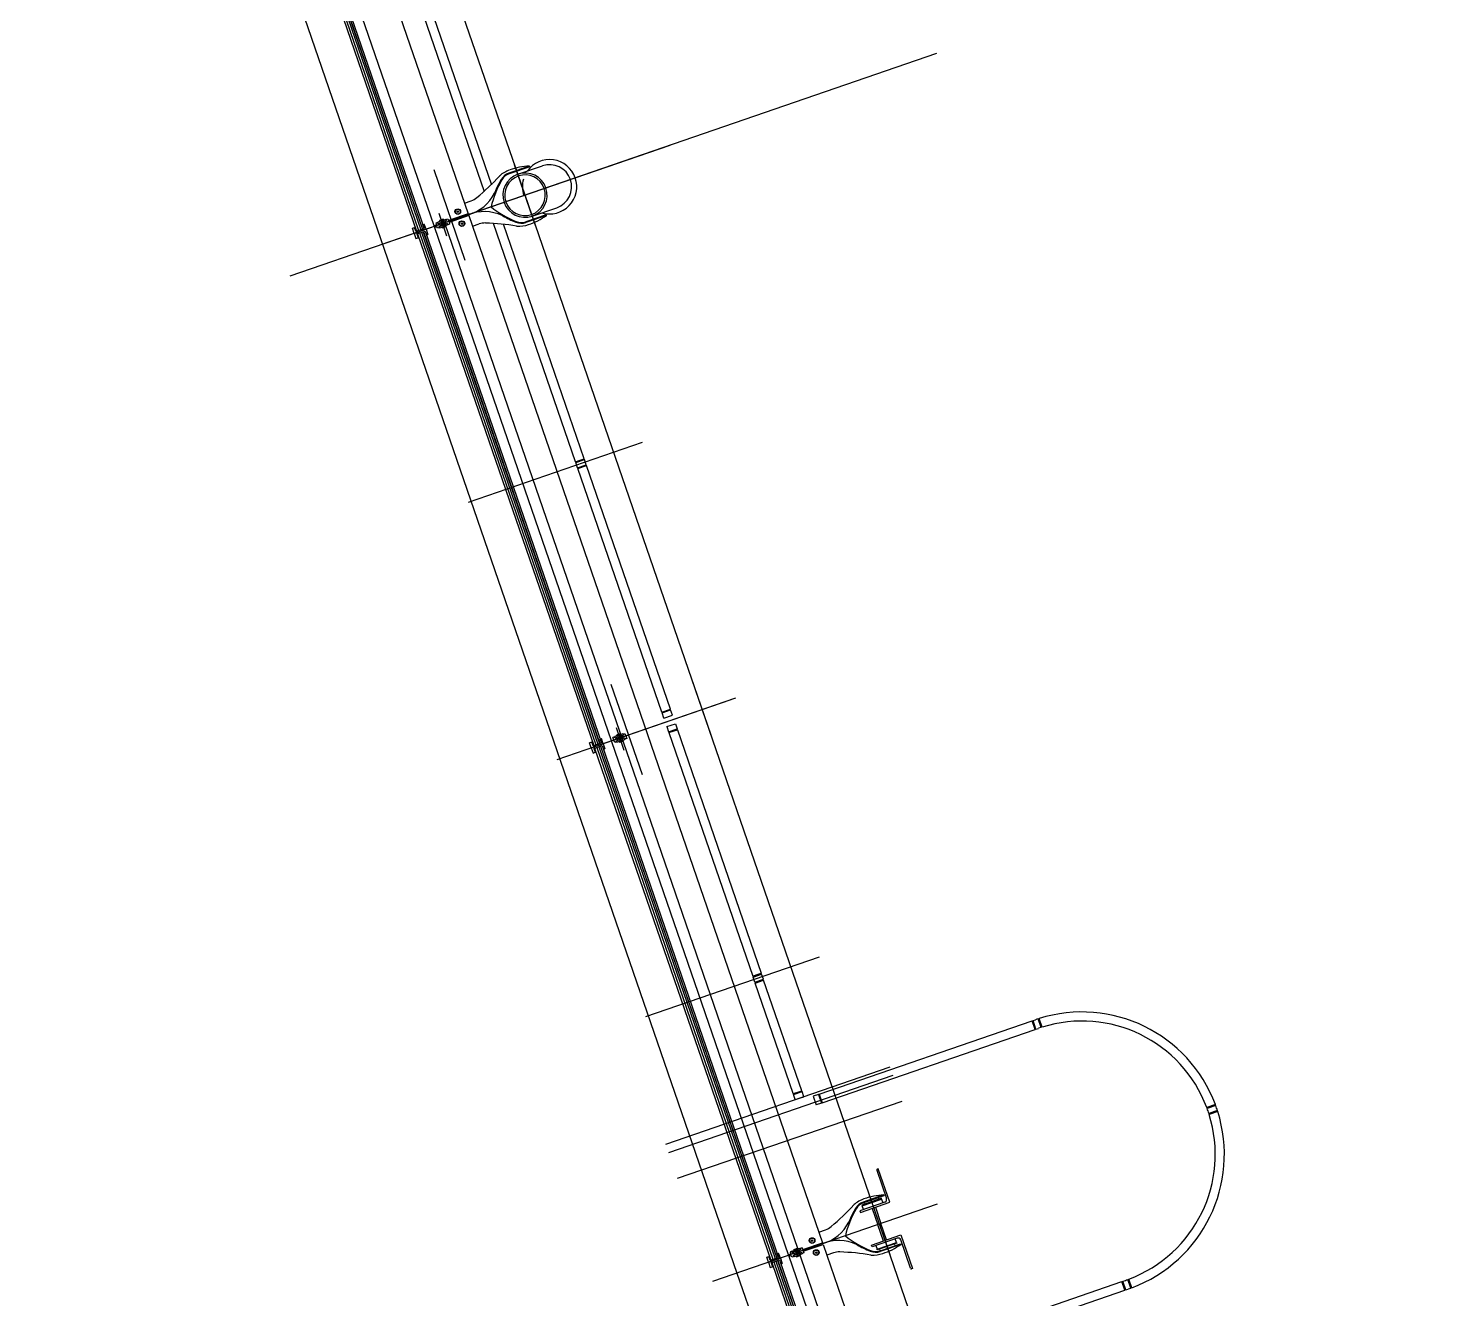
# Model space of a CAD drawing. Extents: x 809434 to 809707, y 818708 to 819364.
# Drawn here: x 809439.91 to 809447.72, y 819335.72 to 819342.72 of the extents above; entities that cross this region are included whole.
import ezdxf

# ---------------------------------------------------------------- set-up
doc = ezdxf.new("R2010")
doc.units = 0
for name, color, linetype in [('MAJ630__', 7, 'Continuous'), ('MAJ640__', 7, 'Continuous'), ('MAJ640__1', 7, 'Continuous'), ('MMH294_S', 7, 'Continuous')]:
    doc.layers.add(name, color=color, linetype=linetype)

msp = doc.modelspace()

# ---------------------------------------------------------------- linework, layer by layer
at = {"layer": 'MAJ630__'}
for p, q in [((809440.3841, 819347.3638), (809442.3343, 819341.7002)), ((809439.9097, 819347.2057), (809443.8165, 819335.8595)), ((809441.0779, 819344.4272), (809442.0497, 819341.6052)), ((809441.1205, 819344.4419), (809442.0923, 819341.6195)), ((809442.6082, 819341.9182), (809442.7434, 819341.9648)), ((809442.3375, 819341.6907), (809444.2877, 819336.027)), ((809442.6876, 819341.6875), (809442.8228, 819341.7341)), ((809442.0268, 819341.6207), (809442.0391, 819341.625)), ((809442.0366, 819341.5924), (809442.0268, 819341.6207)), ((809442.0366, 819341.5924), (809442.1021, 819341.6149)), ((809442.0366, 819341.5924), (809442.1021, 819341.6149)), ((809442.0464, 819341.6037), (809442.0391, 819341.625)), ((809442.0464, 819341.6037), (809442.0923, 819341.6195)), ((809442.085, 819341.6408), (809442.0923, 819341.6433)), ((809442.0923, 819341.6195), (809442.085, 819341.6408)), ((809442.1021, 819341.6149), (809442.0923, 819341.6433)), ((809442.1021, 819341.6149), (809442.1118, 819341.5866)), ((809442.0366, 819341.5924), (809442.0463, 819341.564)), ((809442.0463, 819341.564), (809442.0586, 819341.5682)), ((809442.0513, 819341.5895), (809442.0972, 819341.6053)), ((809442.0513, 819341.5895), (809442.0586, 819341.5682)), ((809442.0546, 819341.5907), (809443.0265, 819338.7683)), ((809442.0972, 819341.6053), (809443.069, 819338.7829)), ((809442.0972, 819341.6053), (809442.1045, 819341.584)), ((809442.1045, 819341.584), (809442.1118, 819341.5866)), ((809443.0617, 819338.8042), (809443.069, 819338.8067)), ((809443.069, 819338.7829), (809443.0617, 819338.8042)), ((809443.0788, 819338.7784), (809443.069, 819338.8067)), ((809443.0035, 819338.7842), (809443.0158, 819338.7884)), ((809443.0133, 819338.7558), (809443.0035, 819338.7842)), ((809443.0133, 819338.7558), (809443.0788, 819338.7784)), ((809443.0133, 819338.7558), (809443.0788, 819338.7784)), ((809443.0133, 819338.7558), (809443.023, 819338.7274)), ((809443.0231, 819338.7671), (809443.0158, 819338.7884)), ((809443.023, 819338.7274), (809443.0353, 819338.7317)), ((809443.0231, 819338.7671), (809443.069, 819338.7829)), ((809443.028, 819338.7529), (809443.0739, 819338.7687)), ((809443.028, 819338.7529), (809443.0353, 819338.7317)), ((809443.0314, 819338.7541), (809444.0032, 819335.9317)), ((809443.0739, 819338.7687), (809444.0457, 819335.9464)), ((809443.0739, 819338.7687), (809443.0812, 819338.7475)), ((809443.0788, 819338.7784), (809443.0886, 819338.75)), ((809443.0812, 819338.7475), (809443.0886, 819338.75)), ((809444.2909, 819336.0176), (809446.2411, 819330.3539)), ((809443.9802, 819335.9476), (809443.9925, 819335.9518)), ((809443.99, 819335.9192), (809443.9802, 819335.9476)), ((809443.99, 819335.9192), (809444.0555, 819335.9418)), ((809443.99, 819335.9192), (809444.0555, 819335.9418)), ((809443.99, 819335.9192), (809443.9997, 819335.8909)), ((809443.9998, 819335.9306), (809443.9925, 819335.9518)), ((809443.9998, 819335.9306), (809444.0457, 819335.9464)), ((809444.0047, 819335.9164), (809444.0506, 819335.9322)), ((809444.0047, 819335.9164), (809444.012, 819335.8951)), ((809444.0081, 819335.9175), (809444.9799, 819333.0952)), ((809444.0384, 819335.9676), (809444.0457, 819335.9702)), ((809444.0457, 819335.9464), (809444.0384, 819335.9676)), ((809444.0555, 819335.9418), (809444.0457, 819335.9702)), ((809444.0506, 819335.9322), (809445.0224, 819333.1098)), ((809444.0506, 819335.9322), (809444.0579, 819335.9109)), ((809444.0555, 819335.9418), (809444.0653, 819335.9134)), ((809444.0579, 819335.9109), (809444.0653, 819335.9134)), ((809443.8165, 819335.8595), (809447.7233, 819324.5133)), ((809443.9997, 819335.8909), (809444.012, 819335.8951))]:
    msp.add_line(p, q, dxfattribs=at)
for points in [[(809442.6721, 819341.9636), (809442.6735, 819341.9596), (809442.5607, 819341.9208)], [(809442.3139, 819341.7592), (809442.3507, 819341.7719)], [(809442.766, 819341.6911), (809442.7646, 819341.6951), (809442.6518, 819341.6563)], [(809442.3578, 819341.6316), (809442.3947, 819341.6443)], [(809444.6255, 819336.2905), (809444.6269, 819336.2865), (809444.5141, 819336.2477)], [(809444.2673, 819336.0861), (809444.3041, 819336.0988)], [(809444.6052, 819335.9831), (809444.718, 819336.022), (809444.7194, 819336.018)], [(809444.3481, 819335.9712), (809444.3112, 819335.9585)]]:
    msp.add_lwpolyline(points, dxfattribs=at)
for centre, radius, start, end in [((809442.6201, 819341.7791), 0.1724, 109.2751, 130.39607), ((809442.6479, 819341.8029), 0.122, 19, 199), ((809442.6832, 819341.6245), 0.3393, 91.86071, 110.70605), ((809442.7831, 819341.8494), 0.15, 19, 144.5771), ((809442.7831, 819341.8494), 0.122, 19, 109), ((809441.5197, 819342.8154), 1.3402, 310.07845, 317.42579), ((809443.0074, 819341.6057), 0.5628, 149.96236, 166.36786), ((809442.5213, 819341.8952), 0.02, 130.39607, 137.42579), ((809442.5851, 819341.8499), 0.075, 109, 149.96236), ((809442.6479, 819341.8029), 0.112, 19, 199), ((809442.7831, 819341.8494), 0.15, 163.83468, 199), ((809442.7831, 819341.8494), 0.15, 253.4229, 19), ((809442.7831, 819341.8494), 0.122, 289, 19), ((809442.3182, 819341.8665), 0.1, 289, 310.07845), ((809442.6479, 819341.8029), 0.122, 199, 19), ((809442.6479, 819341.8029), 0.112, 199, 19), ((809442.8098, 819342.1796), 0.5628, 231.63214, 248.03764), ((809442.5659, 819341.9651), 0.3393, 287.29394, 306.13928), ((809442.4272, 819341.5497), 0.1, 87.92155, 109), ((809442.3823, 819340.3103), 1.3402, 80.57421, 87.92155), ((809442.6274, 819341.7272), 0.075, 248.03764, 289), ((809442.605, 819341.6522), 0.02, 260.57421, 267.60393), ((809442.6114, 819341.8044), 0.1724, 267.60393, 288.72489), ((809443.4731, 819337.1423), 1.3402, 310.07845, 317.42579), ((809444.4747, 819336.2221), 0.02, 130.39607, 137.42579), ((809444.5735, 819336.106), 0.1724, 109.2751, 130.39607), ((809444.5385, 819336.1767), 0.075, 109, 149.96236), ((809444.6366, 819335.9514), 0.3393, 91.86071, 110.70605), ((809444.9608, 819335.9326), 0.5628, 149.96236, 166.36786), ((809444.2716, 819336.1934), 0.1, 289, 310.07845), ((809444.7632, 819336.5065), 0.5628, 231.63214, 248.03764), ((809444.5193, 819336.292), 0.3393, 287.29394, 306.13928), ((809444.3806, 819335.8766), 0.1, 87.92155, 109), ((809444.3357, 819334.6372), 1.3402, 80.57421, 87.92155), ((809444.5808, 819336.0541), 0.075, 248.03764, 289), ((809444.5584, 819335.9791), 0.02, 260.57421, 267.60393), ((809444.5648, 819336.1313), 0.1724, 267.60393, 288.72489)]:
    msp.add_arc(centre, radius, start, end, dxfattribs=at)
msp.add_open_spline([(809442.2108, 819341.6695), (809442.2108, 819341.6695), (809442.2108, 819341.6695), (809442.2109, 819341.6695), (809442.211, 819341.6695), (809442.211, 819341.6695), (809442.2111, 819341.6695), (809442.2111, 819341.6694), (809442.2112, 819341.6694), (809442.2112, 819341.6694), (809442.2112, 819341.6694), (809442.2113, 819341.6693), (809442.2113, 819341.6693), (809442.2114, 819341.6692), (809442.2114, 819341.6692), (809442.2115, 819341.6691)], degree=3, dxfattribs=at)
at = {"layer": 'MAJ640__'}
for p, q in [((809440.195, 819347.2987), (809442.1452, 819341.635)), ((809441.0895, 819344.4312), (809442.0613, 819341.6088)), ((809441.1009, 819344.4351), (809442.0727, 819341.6127)), ((809441.1103, 819344.4384), (809442.0821, 819341.616)), ((809441.111, 819344.4386), (809442.0829, 819341.6162)), ((809442.3343, 819341.7002), (809442.2255, 819341.6627)), ((809442.3375, 819341.6907), (809442.2288, 819341.6533)), ((809442.1452, 819341.635), (809442.1594, 819341.6399)), ((809442.1484, 819341.6256), (809442.1626, 819341.6305)), ((809442.1484, 819341.6256), (809444.0986, 819335.9619)), ((809442.1665, 819341.653), (809442.1561, 819341.6494)), ((809442.1561, 819341.6494), (809442.1594, 819341.6399)), ((809442.1659, 819341.621), (809442.1626, 819341.6305)), ((809442.1763, 819341.6246), (809442.1659, 819341.621)), ((809442.1739, 819341.6304), (809442.1815, 819341.633)), ((809442.2065, 819341.6601), (809442.1758, 819341.6495)), ((809442.1766, 819341.662), (809442.1984, 819341.6695)), ((809442.1772, 819341.6633), (809442.1766, 819341.662)), ((809442.1776, 819341.6592), (809442.1766, 819341.662)), ((809442.1971, 819341.6701), (809442.1772, 819341.6633)), ((809442.1774, 819341.6237), (809442.2214, 819341.6388)), ((809442.1776, 819341.6592), (809442.1993, 819341.6667)), ((809442.1795, 819341.6598), (809442.1798, 819341.6589)), ((809442.2122, 819341.6436), (809442.1815, 819341.633)), ((809442.2106, 819341.634), (809442.1888, 819341.6265)), ((809442.1898, 819341.6237), (809442.1888, 819341.6265)), ((809442.2115, 819341.6312), (809442.1898, 819341.6237)), ((809442.1911, 819341.6231), (809442.1898, 819341.6237)), ((809442.1904, 819341.6281), (809442.1906, 819341.6277)), ((809442.1912, 819341.6274), (809442.1906, 819341.6277)), ((809442.1911, 819341.6231), (809442.2109, 819341.6299)), ((809442.1971, 819341.6701), (809442.1984, 819341.6695)), ((809442.1974, 819341.666), (809442.1978, 819341.6651)), ((809442.1993, 819341.6667), (809442.1984, 819341.6695)), ((809442.2067, 819341.6602), (809442.2143, 819341.6628)), ((809442.2082, 819341.6332), (809442.2085, 819341.6339)), ((809442.2084, 819341.6343), (809442.2085, 819341.6339)), ((809442.2115, 819341.6312), (809442.2106, 819341.634)), ((809442.2109, 819341.6299), (809442.2115, 819341.6312)), ((809442.2119, 819341.6686), (809442.2223, 819341.6722)), ((809442.22, 819341.6463), (809442.2124, 819341.6436)), ((809442.232, 819341.6438), (809442.2216, 819341.6402)), ((809442.2223, 819341.6722), (809442.2255, 819341.6627)), ((809442.2288, 819341.6533), (809442.232, 819341.6438)), ((809442.0662, 819341.5946), (809443.038, 819338.7723)), ((809442.0776, 819341.5985), (809443.0494, 819338.7762)), ((809442.087, 819341.6018), (809443.0588, 819338.7794)), ((809442.0877, 819341.602), (809443.0596, 819338.7797)), ((809443.1432, 819338.8164), (809443.1328, 819338.8128)), ((809443.1426, 819338.7845), (809443.1328, 819338.8128)), ((809443.1833, 819338.8236), (809443.1525, 819338.813)), ((809443.1533, 819338.8254), (809443.1751, 819338.8329)), ((809443.1539, 819338.8267), (809443.1533, 819338.8254)), ((809443.1543, 819338.8226), (809443.1533, 819338.8254)), ((809443.1738, 819338.8336), (809443.1539, 819338.8267)), ((809443.1541, 819338.7871), (809443.1981, 819338.8022)), ((809443.1543, 819338.8226), (809443.176, 819338.8301)), ((809443.1562, 819338.8233), (809443.1565, 819338.8223)), ((809443.1889, 819338.807), (809443.1582, 819338.7964)), ((809443.1738, 819338.8336), (809443.1751, 819338.8329)), ((809443.1742, 819338.8294), (809443.1745, 819338.8285)), ((809443.176, 819338.8301), (809443.1751, 819338.8329)), ((809443.1834, 819338.8236), (809443.191, 819338.8263)), ((809443.1886, 819338.832), (809443.199, 819338.8356)), ((809443.1967, 819338.8097), (809443.1891, 819338.8071)), ((809443.2088, 819338.8072), (809443.1983, 819338.8037)), ((809443.199, 819338.8356), (809443.2088, 819338.8072)), ((809443.0429, 819338.7581), (809444.0147, 819335.9357)), ((809443.0543, 819338.762), (809444.0261, 819335.9396)), ((809443.0637, 819338.7652), (809444.0355, 819335.9429)), ((809443.0644, 819338.7655), (809444.0363, 819335.9431)), ((809443.153, 819338.7881), (809443.1426, 819338.7845)), ((809443.1506, 819338.7938), (809443.1582, 819338.7964)), ((809443.1873, 819338.7975), (809443.1655, 819338.79)), ((809443.1665, 819338.7872), (809443.1655, 819338.79)), ((809443.1883, 819338.7946), (809443.1665, 819338.7872)), ((809443.1678, 819338.7865), (809443.1665, 819338.7872)), ((809443.1671, 819338.7916), (809443.1673, 819338.7911)), ((809443.1679, 819338.7908), (809443.1673, 819338.7911)), ((809443.1678, 819338.7865), (809443.1876, 819338.7934)), ((809443.1849, 819338.7967), (809443.1852, 819338.7973)), ((809443.1851, 819338.7978), (809443.1852, 819338.7973)), ((809443.1883, 819338.7946), (809443.1873, 819338.7975)), ((809443.1876, 819338.7934), (809443.1883, 819338.7946)), ((809444.5417, 819336.3027), (809444.6591, 819335.9618)), ((809444.5154, 819336.2481), (809444.5183, 819336.2397)), ((809444.5793, 819336.2228), (809444.6103, 819336.1328)), ((809444.5987, 819336.2673), (809444.5958, 819336.2758)), ((809444.5613, 819336.2167), (809444.5923, 819336.1266)), ((809444.6233, 819336.0366), (809444.5923, 819336.1266)), ((809444.6413, 819336.0428), (809444.6103, 819336.1328)), ((809444.1202, 819335.9813), (809444.1642, 819335.9964)), ((809444.16, 819335.987), (809444.1292, 819335.9764)), ((809444.1518, 819335.9964), (809444.13, 819335.9889)), ((809444.1306, 819335.9902), (809444.13, 819335.9889)), ((809444.13, 819335.9889), (809444.131, 819335.9861)), ((809444.1306, 819335.9902), (809444.1505, 819335.997)), ((809444.1527, 819335.9935), (809444.131, 819335.9861)), ((809444.1334, 819335.9869), (809444.1331, 819335.9862)), ((809444.1332, 819335.9858), (809444.1331, 819335.9862)), ((809444.1504, 819335.9927), (809444.151, 819335.9924)), ((809444.1505, 819335.997), (809444.1518, 819335.9964)), ((809444.1512, 819335.9919), (809444.151, 819335.9924)), ((809444.1518, 819335.9964), (809444.1527, 819335.9935)), ((809444.1677, 819335.9897), (809444.1601, 819335.9871)), ((809444.1757, 819335.9991), (809444.1653, 819335.9955)), ((809444.1789, 819335.9896), (809444.1757, 819335.9991)), ((809444.1789, 819335.9896), (809444.2877, 819336.027)), ((809444.1822, 819335.9801), (809444.2909, 819336.0176)), ((809444.6065, 819335.9836), (809444.6036, 819335.9921)), ((809444.684, 819336.0197), (809444.6869, 819336.0113)), ((809444.0196, 819335.9215), (809444.9915, 819333.0992)), ((809444.031, 819335.9254), (809445.0028, 819333.1031)), ((809444.0404, 819335.9287), (809445.0123, 819333.1063)), ((809444.0412, 819335.9289), (809445.013, 819333.1066)), ((809444.0986, 819335.9619), (809444.1128, 819335.9668)), ((809444.1018, 819335.9525), (809444.116, 819335.9574)), ((809444.1018, 819335.9525), (809446.052, 819330.2888)), ((809444.1199, 819335.9799), (809444.1095, 819335.9763)), ((809444.1095, 819335.9763), (809444.1128, 819335.9668)), ((809444.1193, 819335.9479), (809444.116, 819335.9574)), ((809444.1297, 819335.9515), (809444.1193, 819335.9479)), ((809444.1216, 819335.9738), (809444.1292, 819335.9764)), ((809444.1273, 819335.9573), (809444.1349, 819335.9599)), ((809444.1308, 819335.9505), (809444.1748, 819335.9657)), ((809444.1657, 819335.9705), (809444.1349, 819335.9599)), ((809444.164, 819335.9609), (809444.1422, 819335.9534)), ((809444.1432, 819335.9506), (809444.1422, 819335.9534)), ((809444.165, 819335.9581), (809444.1432, 819335.9506)), ((809444.1445, 819335.95), (809444.1432, 819335.9506)), ((809444.1438, 819335.955), (809444.144, 819335.9546)), ((809444.1446, 819335.9542), (809444.144, 819335.9546)), ((809444.1445, 819335.95), (809444.1643, 819335.9568)), ((809444.1616, 819335.9601), (809444.1619, 819335.9607)), ((809444.1618, 819335.9612), (809444.1619, 819335.9607)), ((809444.165, 819335.9581), (809444.164, 819335.9609)), ((809444.1643, 819335.9568), (809444.165, 819335.9581)), ((809444.1734, 819335.9732), (809444.1658, 819335.9705)), ((809444.1855, 819335.9707), (809444.1751, 819335.9671)), ((809444.1822, 819335.9801), (809444.1855, 819335.9707))]:
    msp.add_line(p, q, dxfattribs=at)
for points in [[(809442.6721, 819341.9636), (809442.5593, 819341.9248)], [(809442.766, 819341.6911), (809442.6532, 819341.6523)], [(809442.2108, 819341.6695), (809442.1668, 819341.6544)], [(809443.1875, 819338.833), (809443.1435, 819338.8178)], [(809444.4933, 819336.2038), (809444.4965, 819336.1944), (809444.6583, 819336.25), (809444.5948, 819336.4345), (809444.59, 819336.4329)], [(809444.5869, 819336.4265), (809444.6407, 819336.2704)], [(809444.6314, 819336.2514), (809444.4933, 819336.2038)], [(809444.5131, 819336.2106), (809444.5062, 819336.2308), (809444.614, 819336.2679), (809444.6209, 819336.2478)], [(809444.6255, 819336.2905), (809444.5127, 819336.2516)], [(809444.5618, 819336.0049), (809444.5585, 819336.0143), (809444.7203, 819336.07), (809444.7838, 819335.8856), (809444.7791, 819335.8839)], [(809444.6999, 819336.0524), (809444.5618, 819336.0049)], [(809444.5816, 819336.0117), (809444.5886, 819335.9916), (809444.6964, 819336.0287), (809444.6894, 819336.0488)], [(809444.7194, 819336.018), (809444.6066, 819335.9792)], [(809444.7727, 819335.887), (809444.719, 819336.0431)]]:
    msp.add_lwpolyline(points, dxfattribs=at)
for points in [[(809444.614, 819336.2679), (809444.6126, 819336.2721), (809444.5048, 819336.235), (809444.5062, 819336.2308)], [(809444.6964, 819336.0287), (809444.6978, 819336.0245), (809444.59, 819335.9874), (809444.5886, 819335.9916)]]:
    msp.add_lwpolyline(points, close=True, dxfattribs=at)
for centre, radius in [((809442.2772, 819341.7122), 0.0155), ((809442.2772, 819341.7122), 0.0135), ((809442.2772, 819341.7122), 0.0042), ((809442.3, 819341.6461), 0.0155), ((809442.3, 819341.6461), 0.0135), ((809442.3, 819341.6461), 0.0042), ((809443.1708, 819338.81), 0.006), ((809444.2306, 819336.0391), 0.0155), ((809444.2306, 819336.0391), 0.0135), ((809444.2306, 819336.0391), 0.0042), ((809444.2534, 819335.9729), 0.0155), ((809444.2534, 819335.9729), 0.0135), ((809444.2534, 819335.9729), 0.0042)]:
    msp.add_circle(centre, radius, dxfattribs=at)
for centre, radius, start, end in [((809442.5851, 819341.8499), 0.0792, 109, 149.96236), ((809443.0074, 819341.6057), 0.567, 149.96236, 158.10407), ((809442.2735, 819341.9175), 0.2307, 285.67731, 333.23123), ((809442.4627, 819341.8246), 0.02, 326.67541, 338.10407), ((809442.4234, 819341.482), 0.2307, 64.76877, 112.32268), ((809442.4234, 819341.482), 0.2307, 105.67731, 112.32268), ((809442.2735, 819341.9175), 0.2307, 285.67731, 292.32268), ((809442.5154, 819341.6717), 0.02, 59.89592, 71.32459), ((809442.8098, 819342.1796), 0.567, 239.89592, 248.03764), ((809442.1941, 819341.6466), 0.0095, 145.18264, 198.99991), ((809442.1941, 819341.6466), 0.0095, 198.99991, 252.81736), ((809442.1941, 819341.6466), 0.006, 19.00013, 198.99986), ((809442.1941, 819341.6466), 0.006, 198.99986, 19.00013), ((809442.1941, 819341.6466), 0.0109, 101.1265, 116.87349), ((809442.1941, 819341.6466), 0.0109, 281.1265, 296.87349), ((809442.1941, 819341.6466), 0.0095, 19.00008, 71.30512), ((809442.1941, 819341.6466), 0.0095, 326.69488, 19.00008), ((809442.6274, 819341.7272), 0.0792, 248.03764, 289), ((809443.1708, 819338.81), 0.0095, 145.18264, 252.81736), ((809443.1708, 819338.81), 0.0109, 101.1265, 116.87349), ((809443.1708, 819338.81), 0.0109, 281.1265, 296.87349), ((809443.1708, 819338.81), 0.0095, 326.69488, 71.30512), ((809444.5917, 819336.4282), 0.005, 109, 199), ((809444.5385, 819336.1767), 0.0792, 109, 149.96236), ((809444.6265, 819336.2655), 0.015, 289, 19), ((809444.4161, 819336.1515), 0.02, 326.67541, 338.10407), ((809444.9608, 819335.9326), 0.567, 149.96236, 158.10407), ((809444.2269, 819336.2444), 0.2307, 285.67731, 333.23123), ((809444.3769, 819335.8089), 0.2307, 64.76877, 112.32268), ((809444.4688, 819335.9986), 0.02, 59.89592, 71.32459), ((809444.7632, 819336.5065), 0.567, 239.89592, 248.03764), ((809444.7048, 819336.0383), 0.015, 19, 109), ((809444.1475, 819335.9735), 0.0095, 145.18264, 199.00008), ((809444.1475, 819335.9735), 0.0095, 198.99991, 252.81736), ((809444.1475, 819335.9735), 0.006, 18.99986, 199.00013), ((809444.1475, 819335.9735), 0.006, 198.99986, 19.00013), ((809444.1475, 819335.9735), 0.0109, 101.1265, 116.87349), ((809444.1475, 819335.9735), 0.0109, 281.1265, 296.87349), ((809444.1475, 819335.9735), 0.0095, 18.99991, 71.30512), ((809444.1475, 819335.9735), 0.0095, 326.69488, 19.00008), ((809444.5808, 819336.0541), 0.0792, 248.03764, 289), ((809444.7774, 819335.8887), 0.005, 199, 289)]:
    msp.add_arc(centre, radius, start, end, dxfattribs=at)
for points, degree in [([(809442.1665, 819341.6537), (809442.1665, 819341.6537), (809442.1665, 819341.6538), (809442.1665, 819341.6539), (809442.1665, 819341.6539), (809442.1666, 819341.654), (809442.1666, 819341.654), (809442.1666, 819341.6541), (809442.1666, 819341.6541), (809442.1666, 819341.6542), (809442.1666, 819341.6542), (809442.1667, 819341.6543), (809442.1667, 819341.6543), (809442.1668, 819341.6544), (809442.1668, 819341.6544), (809442.1668, 819341.6544)], 3), ([(809442.1673, 819341.6475), (809442.1673, 819341.6478), (809442.1672, 819341.6482), (809442.167, 819341.649), (809442.1669, 819341.6496), (809442.1667, 819341.6507), (809442.1666, 819341.6513), (809442.1665, 819341.6524), (809442.1665, 819341.653), (809442.1665, 819341.6537)], 3), ([(809442.1673, 819341.6475), (809442.1674, 819341.6475), (809442.1674, 819341.6474), (809442.1674, 819341.6474), (809442.1674, 819341.6474), (809442.1674, 819341.6473), (809442.1674, 819341.6473), (809442.1674, 819341.6473)], 3), ([(809442.1682, 819341.6469), (809442.1682, 819341.6469), (809442.1682, 819341.6469), (809442.1681, 819341.6469), (809442.1681, 819341.6469), (809442.168, 819341.6469), (809442.168, 819341.6469), (809442.1679, 819341.6469), (809442.1678, 819341.6469), (809442.1676, 819341.647), (809442.1676, 819341.647), (809442.1675, 819341.6472), (809442.1674, 819341.6472), (809442.1674, 819341.6473)], 3), ([(809442.1682, 819341.6469), (809442.1688, 819341.6472), (809442.1695, 819341.6474), (809442.1711, 819341.6479), (809442.172, 819341.6482), (809442.1736, 819341.6488), (809442.1742, 819341.649), (809442.1751, 819341.6493), (809442.1754, 819341.6494), (809442.1758, 819341.6495)], 3), ([(809442.1682, 819341.6469), (809442.169, 819341.6472), (809442.1699, 819341.6475), (809442.1708, 819341.6478), (809442.1721, 819341.6483), (809442.1733, 819341.6487), (809442.1746, 819341.6492), (809442.175, 819341.6493), (809442.1754, 819341.6494), (809442.1758, 819341.6495)], 3), ([(809442.1735, 819341.6296), (809442.1735, 819341.6296), (809442.1735, 819341.6297), (809442.1735, 819341.6298), (809442.1735, 819341.6299), (809442.1735, 819341.63), (809442.1735, 819341.6301), (809442.1736, 819341.6302), (809442.1737, 819341.6303), (809442.1738, 819341.6303), (809442.1738, 819341.6304), (809442.1739, 819341.6304), (809442.1739, 819341.6304), (809442.1739, 819341.6304)], 3), ([(809442.1735, 819341.6296), (809442.1735, 819341.6296), (809442.1735, 819341.6296), (809442.1735, 819341.6295), (809442.1735, 819341.6295), (809442.1735, 819341.6295), (809442.1736, 819341.6294), (809442.1736, 819341.6294)], 3), ([(809442.1767, 819341.6241), (809442.1763, 819341.6245), (809442.176, 819341.625), (809442.1753, 819341.626), (809442.175, 819341.6265), (809442.1745, 819341.6275), (809442.1742, 819341.628), (809442.1738, 819341.6288), (809442.1737, 819341.6291), (809442.1736, 819341.6294)], 3), ([(809442.1758, 819341.6495), (809442.1758, 819341.6495), (809442.1758, 819341.6495), (809442.1758, 819341.6494), (809442.1759, 819341.6492), (809442.176, 819341.6486), (809442.1761, 819341.6482), (809442.1763, 819341.6469), (809442.1764, 819341.6459), (809442.1768, 819341.6437), (809442.1771, 819341.6425), (809442.1776, 819341.6412), (809442.1776, 819341.6411), (809442.1776, 819341.6409)], 3), ([(809442.1774, 819341.6237), (809442.1774, 819341.6237), (809442.1773, 819341.6236), (809442.1772, 819341.6237), (809442.1772, 819341.6237), (809442.1771, 819341.6237), (809442.1771, 819341.6237), (809442.177, 819341.6238), (809442.177, 819341.6238), (809442.177, 819341.6238), (809442.1769, 819341.6238), (809442.1769, 819341.6239), (809442.1768, 819341.6239), (809442.1768, 819341.624), (809442.1767, 819341.624), (809442.1767, 819341.6241)], 3), ([(809442.1776, 819341.6409), (809442.178, 819341.6399), (809442.1784, 819341.6389), (809442.1794, 819341.637), (809442.1799, 819341.636), (809442.1806, 819341.6347), (809442.1809, 819341.6342), (809442.1812, 819341.6336), (809442.1813, 819341.6334), (809442.1814, 819341.6331), (809442.1815, 819341.6331), (809442.1815, 819341.633)], 3), ([(809442.187, 819341.6531), (809442.187, 819341.6531), (809442.187, 819341.6531), (809442.1869, 819341.653), (809442.1869, 819341.6529), (809442.1867, 819341.6527), (809442.1866, 819341.6525), (809442.1864, 819341.6522), (809442.1863, 819341.652), (809442.1861, 819341.6518)], 3), ([(809442.1891, 819341.6564), (809442.188, 819341.6546), (809442.187, 819341.6531)], 2), ([(809442.191, 819341.6376), (809442.1912, 819341.6375), (809442.1914, 819341.6375), (809442.1918, 819341.6373), (809442.192, 819341.6373), (809442.1923, 819341.6372), (809442.1924, 819341.6371), (809442.1925, 819341.6371), (809442.1925, 819341.6371), (809442.1925, 819341.6371)], 3), ([(809442.1956, 819341.6561), (809442.1939, 819341.6567), (809442.192, 819341.6573)], 2), ([(809442.1925, 819341.6371), (809442.1942, 819341.6365), (809442.1962, 819341.6359)], 2), ([(809442.1971, 819341.6556), (809442.1969, 819341.6557), (809442.1967, 819341.6557), (809442.1963, 819341.6559), (809442.1961, 819341.6559), (809442.1959, 819341.656), (809442.1958, 819341.6561), (809442.1957, 819341.6561), (809442.1957, 819341.6561), (809442.1956, 819341.6561)], 3), ([(809442.199, 819341.6368), (809442.2002, 819341.6386), (809442.2012, 819341.6401)], 2), ([(809442.2012, 819341.6401), (809442.2012, 819341.6401), (809442.2012, 819341.6401), (809442.2012, 819341.6402), (809442.2013, 819341.6403), (809442.2014, 819341.6405), (809442.2016, 819341.6407), (809442.2018, 819341.641), (809442.2019, 819341.6412), (809442.202, 819341.6414)], 3), ([(809442.2065, 819341.6601), (809442.2066, 819341.6602), (809442.2067, 819341.6602), (809442.2067, 819341.6602)], 2), ([(809442.2065, 819341.6601), (809442.2066, 819341.6602), (809442.2067, 819341.6602), (809442.2067, 819341.6602)], 2), ([(809442.2105, 819341.6523), (809442.2102, 819341.6533), (809442.2098, 819341.6543), (809442.2088, 819341.6562), (809442.2083, 819341.6572), (809442.2076, 819341.6585), (809442.2073, 819341.659), (809442.2069, 819341.6596), (809442.2068, 819341.6598), (809442.2067, 819341.6601), (809442.2067, 819341.6601), (809442.2067, 819341.6602)], 3), ([(809442.2124, 819341.6436), (809442.2124, 819341.6437), (809442.2124, 819341.6437), (809442.2123, 819341.6438), (809442.2123, 819341.644), (809442.2121, 819341.6446), (809442.2121, 819341.645), (809442.2119, 819341.6462), (809442.2118, 819341.6473), (809442.2113, 819341.6495), (809442.211, 819341.6507), (809442.2106, 819341.652), (809442.2106, 819341.6521), (809442.2105, 819341.6523)], 3), ([(809442.2115, 819341.6691), (809442.2118, 819341.6687), (809442.2122, 819341.6682), (809442.2129, 819341.6672), (809442.2132, 819341.6667), (809442.2137, 819341.6657), (809442.214, 819341.6652), (809442.2143, 819341.6644), (809442.2145, 819341.6641), (809442.2146, 819341.6638)], 3), ([(809442.2124, 819341.6436), (809442.2123, 819341.6436), (809442.2123, 819341.6436), (809442.2122, 819341.6436)], 2), ([(809442.2147, 819341.6636), (809442.2147, 819341.6635), (809442.2147, 819341.6635), (809442.2147, 819341.6634), (809442.2147, 819341.6633), (809442.2147, 819341.6632), (809442.2146, 819341.6631), (809442.2146, 819341.663), (809442.2145, 819341.6629), (809442.2144, 819341.6629), (809442.2144, 819341.6628), (809442.2143, 819341.6628), (809442.2143, 819341.6628), (809442.2143, 819341.6628)], 3), ([(809442.2147, 819341.6636), (809442.2147, 819341.6636), (809442.2147, 819341.6636), (809442.2146, 819341.6636), (809442.2146, 819341.6637), (809442.2146, 819341.6637), (809442.2146, 819341.6637), (809442.2146, 819341.6638)], 3), ([(809442.22, 819341.6463), (809442.22, 819341.6463), (809442.22, 819341.6463), (809442.22, 819341.6463), (809442.2201, 819341.6463), (809442.2202, 819341.6463), (809442.2202, 819341.6463), (809442.2203, 819341.6463), (809442.2204, 819341.6463), (809442.2205, 819341.6462), (809442.2206, 819341.6462), (809442.2207, 819341.646), (809442.2207, 819341.646), (809442.2208, 819341.6459)], 3), ([(809442.2208, 819341.6457), (809442.2208, 819341.6457), (809442.2208, 819341.6457), (809442.2208, 819341.6458), (809442.2208, 819341.6458), (809442.2208, 819341.6459), (809442.2208, 819341.6459), (809442.2208, 819341.6459)], 3), ([(809442.2208, 819341.6457), (809442.2209, 819341.6454), (809442.221, 819341.645), (809442.2212, 819341.6442), (809442.2213, 819341.6436), (809442.2215, 819341.6425), (809442.2215, 819341.6419), (809442.2216, 819341.6408), (809442.2217, 819341.6401), (809442.2217, 819341.6395)], 3), ([(809442.2217, 819341.6395), (809442.2217, 819341.6395), (809442.2216, 819341.6394), (809442.2216, 819341.6393), (809442.2216, 819341.6393), (809442.2216, 819341.6392), (809442.2216, 819341.6392), (809442.2216, 819341.6391), (809442.2216, 819341.6391), (809442.2215, 819341.639), (809442.2215, 819341.639), (809442.2215, 819341.6389), (809442.2215, 819341.6389), (809442.2214, 819341.6388), (809442.2214, 819341.6388), (809442.2214, 819341.6388)], 3), ([(809443.1432, 819338.8171), (809443.1432, 819338.8172), (809443.1432, 819338.8172), (809443.1432, 819338.8173), (809443.1432, 819338.8174), (809443.1433, 819338.8174), (809443.1433, 819338.8175), (809443.1433, 819338.8175), (809443.1433, 819338.8176), (809443.1433, 819338.8176), (809443.1433, 819338.8177), (809443.1434, 819338.8177), (809443.1434, 819338.8178), (809443.1435, 819338.8178), (809443.1435, 819338.8178), (809443.1435, 819338.8178)], 3), ([(809443.1441, 819338.8109), (809443.144, 819338.8113), (809443.1439, 819338.8116), (809443.1437, 819338.8125), (809443.1436, 819338.813), (809443.1434, 819338.8141), (809443.1433, 819338.8147), (809443.1432, 819338.8159), (809443.1432, 819338.8165), (809443.1432, 819338.8171)], 3), ([(809443.1441, 819338.8109), (809443.1441, 819338.8109), (809443.1441, 819338.8109), (809443.1441, 819338.8108), (809443.1441, 819338.8108), (809443.1441, 819338.8108), (809443.1441, 819338.8108), (809443.1441, 819338.8107)], 3), ([(809443.1449, 819338.8104), (809443.1449, 819338.8104), (809443.1449, 819338.8104), (809443.1448, 819338.8104), (809443.1448, 819338.8104), (809443.1447, 819338.8103), (809443.1447, 819338.8103), (809443.1446, 819338.8103), (809443.1445, 819338.8104), (809443.1443, 819338.8104), (809443.1443, 819338.8105), (809443.1442, 819338.8106), (809443.1441, 819338.8107), (809443.1441, 819338.8107)], 3), ([(809443.1449, 819338.8104), (809443.1455, 819338.8106), (809443.1462, 819338.8108), (809443.1478, 819338.8114), (809443.1487, 819338.8117), (809443.1503, 819338.8122), (809443.1509, 819338.8124), (809443.1518, 819338.8128), (809443.1521, 819338.8129), (809443.1525, 819338.813)], 3), ([(809443.1449, 819338.8104), (809443.1457, 819338.8107), (809443.1466, 819338.811), (809443.1475, 819338.8113), (809443.1488, 819338.8117), (809443.15, 819338.8122), (809443.1513, 819338.8126), (809443.1517, 819338.8127), (809443.1521, 819338.8129), (809443.1525, 819338.813)], 3), ([(809443.1525, 819338.813), (809443.1525, 819338.813), (809443.1525, 819338.813), (809443.1525, 819338.8128), (809443.1526, 819338.8126), (809443.1527, 819338.812), (809443.1528, 819338.8116), (809443.153, 819338.8104), (809443.1531, 819338.8094), (809443.1535, 819338.8071), (809443.1538, 819338.8059), (809443.1546, 819338.8036), (809443.1551, 819338.8025), (809443.1561, 819338.8004), (809443.1566, 819338.7995), (809443.1573, 819338.7982), (809443.1576, 819338.7977), (809443.1579, 819338.797), (809443.158, 819338.7968), (809443.1581, 819338.7966), (809443.1582, 819338.7965), (809443.1582, 819338.7964)], 3), ([(809443.1637, 819338.8166), (809443.1637, 819338.8165), (809443.1637, 819338.8165), (809443.1636, 819338.8164), (809443.1636, 819338.8164), (809443.1634, 819338.8161), (809443.1633, 819338.816), (809443.1631, 819338.8156), (809443.163, 819338.8154), (809443.1628, 819338.8153)], 3), ([(809443.1658, 819338.8198), (809443.1647, 819338.8181), (809443.1637, 819338.8166)], 2), ([(809443.1677, 819338.801), (809443.1679, 819338.801), (809443.1681, 819338.8009), (809443.1685, 819338.8008), (809443.1687, 819338.8007), (809443.169, 819338.8006), (809443.1691, 819338.8006), (809443.1692, 819338.8006), (809443.1692, 819338.8005), (809443.1692, 819338.8005)], 3), ([(809443.1724, 819338.8195), (809443.1706, 819338.8201), (809443.1687, 819338.8208)], 2), ([(809443.1692, 819338.8005), (809443.1709, 819338.8), (809443.1729, 819338.7993)], 2), ([(809443.1738, 819338.819), (809443.1736, 819338.8191), (809443.1734, 819338.8192), (809443.173, 819338.8193), (809443.1728, 819338.8194), (809443.1726, 819338.8195), (809443.1725, 819338.8195), (809443.1724, 819338.8195), (809443.1724, 819338.8195), (809443.1724, 819338.8195)], 3), ([(809443.1757, 819338.8003), (809443.1769, 819338.802), (809443.1779, 819338.8035)], 2), ([(809443.1779, 819338.8035), (809443.1779, 819338.8035), (809443.1779, 819338.8036), (809443.1779, 819338.8036), (809443.178, 819338.8037), (809443.1781, 819338.8039), (809443.1783, 819338.8041), (809443.1785, 819338.8045), (809443.1786, 819338.8047), (809443.1787, 819338.8048)], 3), ([(809443.1833, 819338.8236), (809443.1833, 819338.8236), (809443.1834, 819338.8236), (809443.1834, 819338.8236)], 2), ([(809443.1833, 819338.8236), (809443.1833, 819338.8236), (809443.1834, 819338.8236), (809443.1834, 819338.8236)], 2), ([(809443.1891, 819338.8071), (809443.1891, 819338.8071), (809443.1891, 819338.8071), (809443.189, 819338.8073), (809443.189, 819338.8075), (809443.1889, 819338.808), (809443.1888, 819338.8084), (809443.1886, 819338.8097), (809443.1885, 819338.8107), (809443.188, 819338.813), (809443.1877, 819338.8142), (809443.187, 819338.8165), (809443.1865, 819338.8176), (809443.1855, 819338.8197), (809443.185, 819338.8206), (809443.1843, 819338.8219), (809443.184, 819338.8224), (809443.1836, 819338.823), (809443.1835, 819338.8233), (809443.1834, 819338.8235), (809443.1834, 819338.8236), (809443.1834, 819338.8236)], 3), ([(809443.1875, 819338.833), (809443.1875, 819338.833), (809443.1876, 819338.833), (809443.1876, 819338.833), (809443.1877, 819338.833), (809443.1877, 819338.8329), (809443.1878, 819338.8329), (809443.1878, 819338.8329), (809443.1879, 819338.8329), (809443.1879, 819338.8328), (809443.1879, 819338.8328), (809443.188, 819338.8327), (809443.188, 819338.8327), (809443.1881, 819338.8327), (809443.1881, 819338.8326), (809443.1882, 819338.8326)], 3), ([(809443.1882, 819338.8326), (809443.1885, 819338.8321), (809443.1889, 819338.8316), (809443.1896, 819338.8306), (809443.1899, 819338.8301), (809443.1904, 819338.8291), (809443.1907, 819338.8287), (809443.191, 819338.8278), (809443.1912, 819338.8275), (809443.1913, 819338.8272)], 3), ([(809443.1891, 819338.8071), (809443.1891, 819338.8071), (809443.189, 819338.8071), (809443.1889, 819338.807)], 2), ([(809443.1914, 819338.827), (809443.1914, 819338.827), (809443.1914, 819338.827), (809443.1914, 819338.8269), (809443.1914, 819338.8268), (809443.1914, 819338.8266), (809443.1913, 819338.8265), (809443.1913, 819338.8264), (809443.1912, 819338.8264), (809443.1911, 819338.8263), (809443.1911, 819338.8263), (809443.191, 819338.8263), (809443.191, 819338.8263), (809443.191, 819338.8263)], 3), ([(809443.1914, 819338.827), (809443.1914, 819338.827), (809443.1914, 819338.8271), (809443.1913, 819338.8271), (809443.1913, 819338.8271), (809443.1913, 819338.8272), (809443.1913, 819338.8272), (809443.1913, 819338.8272)], 3), ([(809443.1967, 819338.8097), (809443.1967, 819338.8097), (809443.1967, 819338.8097), (809443.1967, 819338.8097), (809443.1968, 819338.8097), (809443.1969, 819338.8097), (809443.1969, 819338.8097), (809443.197, 819338.8097), (809443.1971, 819338.8097), (809443.1972, 819338.8096), (809443.1973, 819338.8096), (809443.1974, 819338.8095), (809443.1974, 819338.8094), (809443.1975, 819338.8093)], 3), ([(809443.1975, 819338.8091), (809443.1975, 819338.8092), (809443.1975, 819338.8092), (809443.1975, 819338.8092), (809443.1975, 819338.8093), (809443.1975, 819338.8093), (809443.1975, 819338.8093), (809443.1975, 819338.8093)], 3), ([(809443.1975, 819338.8091), (809443.1976, 819338.8088), (809443.1977, 819338.8085), (809443.1979, 819338.8076), (809443.198, 819338.8071), (809443.1982, 819338.806), (809443.1982, 819338.8054), (809443.1983, 819338.8042), (809443.1984, 819338.8036), (809443.1984, 819338.803)], 3), ([(809443.1984, 819338.803), (809443.1984, 819338.8029), (809443.1984, 819338.8029), (809443.1983, 819338.8028), (809443.1983, 819338.8027), (809443.1983, 819338.8026), (809443.1983, 819338.8026), (809443.1983, 819338.8025), (809443.1983, 819338.8025), (809443.1982, 819338.8024), (809443.1982, 819338.8024), (809443.1982, 819338.8024), (809443.1982, 819338.8023), (809443.1981, 819338.8023), (809443.1981, 819338.8023), (809443.1981, 819338.8022)], 3), ([(809443.1502, 819338.7931), (809443.1502, 819338.7931), (809443.1502, 819338.7931), (809443.1502, 819338.7932), (809443.1502, 819338.7933), (809443.1502, 819338.7935), (809443.1502, 819338.7935), (809443.1503, 819338.7937), (809443.1504, 819338.7937), (809443.1505, 819338.7938), (809443.1505, 819338.7938), (809443.1506, 819338.7938), (809443.1506, 819338.7938), (809443.1506, 819338.7938)], 3), ([(809443.1502, 819338.7931), (809443.1502, 819338.793), (809443.1502, 819338.793), (809443.1502, 819338.793), (809443.1502, 819338.793), (809443.1503, 819338.7929), (809443.1503, 819338.7929), (809443.1503, 819338.7929)], 3), ([(809443.1534, 819338.7875), (809443.153, 819338.788), (809443.1527, 819338.7885), (809443.152, 819338.7895), (809443.1517, 819338.79), (809443.1512, 819338.7909), (809443.1509, 819338.7914), (809443.1505, 819338.7922), (809443.1504, 819338.7926), (809443.1503, 819338.7929)], 3), ([(809443.1541, 819338.7871), (809443.1541, 819338.7871), (809443.154, 819338.7871), (809443.1539, 819338.7871), (809443.1539, 819338.7871), (809443.1538, 819338.7871), (809443.1538, 819338.7872), (809443.1537, 819338.7872), (809443.1537, 819338.7872), (809443.1537, 819338.7873), (809443.1536, 819338.7873), (809443.1536, 819338.7873), (809443.1535, 819338.7874), (809443.1535, 819338.7874), (809443.1534, 819338.7875), (809443.1534, 819338.7875)], 3), ([(809444.1601, 819335.9871), (809444.1601, 819335.9871), (809444.16, 819335.987), (809444.16, 819335.987)], 2), ([(809444.1601, 819335.9871), (809444.1601, 819335.9871), (809444.1601, 819335.9871), (809444.1602, 819335.9869), (809444.1602, 819335.9867), (809444.1605, 819335.9862), (809444.1607, 819335.9858), (809444.1613, 819335.9847), (809444.1618, 819335.9838), (809444.1629, 819335.9818), (809444.1634, 819335.9807), (809444.1638, 819335.9794), (809444.1639, 819335.9793), (809444.1639, 819335.9791)], 3), ([(809444.1649, 819335.996), (809444.1648, 819335.9961), (809444.1648, 819335.9961), (809444.1647, 819335.9962), (809444.1647, 819335.9962), (809444.1646, 819335.9963), (809444.1646, 819335.9963), (809444.1645, 819335.9963), (809444.1645, 819335.9963), (809444.1645, 819335.9964), (809444.1644, 819335.9964), (809444.1644, 819335.9964), (809444.1643, 819335.9964), (809444.1642, 819335.9964), (809444.1642, 819335.9964), (809444.1642, 819335.9964)], 3), ([(809444.168, 819335.9907), (809444.1679, 819335.991), (809444.1677, 819335.9913), (809444.1674, 819335.9921), (809444.1671, 819335.9926), (809444.1666, 819335.9936), (809444.1663, 819335.9941), (809444.1656, 819335.995), (809444.1652, 819335.9955), (809444.1649, 819335.996)], 3), ([(809444.1677, 819335.9897), (809444.1677, 819335.9897), (809444.1677, 819335.9897), (809444.1677, 819335.9897), (809444.1678, 819335.9897), (809444.1678, 819335.9898), (809444.1679, 819335.9898), (809444.168, 819335.9899), (809444.168, 819335.9899), (809444.1681, 819335.9901), (809444.1681, 819335.9902), (809444.1681, 819335.9903), (809444.1681, 819335.9904), (809444.1681, 819335.9905)], 3), ([(809444.168, 819335.9907), (809444.168, 819335.9906), (809444.168, 819335.9906), (809444.168, 819335.9906), (809444.1681, 819335.9905), (809444.1681, 819335.9905), (809444.1681, 819335.9905), (809444.1681, 819335.9905)], 3), ([(809444.1202, 819335.9813), (809444.1202, 819335.9813), (809444.1202, 819335.9812), (809444.1201, 819335.9812), (809444.1201, 819335.9812), (809444.12, 819335.9811), (809444.12, 819335.9811), (809444.12, 819335.981), (809444.12, 819335.981), (809444.12, 819335.9809), (809444.12, 819335.9809), (809444.1199, 819335.9808), (809444.1199, 819335.9807), (809444.1199, 819335.9806), (809444.1199, 819335.9806), (809444.1199, 819335.9805)], 3), ([(809444.1199, 819335.9805), (809444.1199, 819335.9799), (809444.1199, 819335.9793), (809444.12, 819335.9781), (809444.1201, 819335.9776), (809444.1203, 819335.9765), (809444.1204, 819335.9759), (809444.1206, 819335.975), (809444.1207, 819335.9747), (809444.1208, 819335.9744)], 3), ([(809444.1208, 819335.9742), (809444.1208, 819335.9742), (809444.1208, 819335.9742), (809444.1208, 819335.9743), (809444.1208, 819335.9743), (809444.1208, 819335.9743), (809444.1208, 819335.9744), (809444.1208, 819335.9744)], 3), ([(809444.1208, 819335.9742), (809444.1208, 819335.9742), (809444.1208, 819335.9741), (809444.1209, 819335.974), (809444.1209, 819335.974), (809444.1211, 819335.9739), (809444.1211, 819335.9738), (809444.1213, 819335.9738), (809444.1213, 819335.9738), (809444.1215, 819335.9738), (809444.1215, 819335.9738), (809444.1216, 819335.9738), (809444.1216, 819335.9738), (809444.1216, 819335.9738)], 3), ([(809444.1269, 819335.9565), (809444.1269, 819335.9565), (809444.1269, 819335.9566), (809444.1269, 819335.9567), (809444.1269, 819335.9568), (809444.1269, 819335.9569), (809444.1269, 819335.957), (809444.127, 819335.9571), (809444.1271, 819335.9571), (809444.1272, 819335.9572), (809444.1272, 819335.9573), (809444.1273, 819335.9573), (809444.1273, 819335.9573), (809444.1273, 819335.9573)], 3), ([(809444.1269, 819335.9565), (809444.1269, 819335.9565), (809444.1269, 819335.9565), (809444.1269, 819335.9564), (809444.1269, 819335.9564), (809444.127, 819335.9564), (809444.127, 819335.9563), (809444.127, 819335.9563)], 3), ([(809444.1301, 819335.9509), (809444.1297, 819335.9514), (809444.1294, 819335.9519), (809444.1287, 819335.9529), (809444.1284, 819335.9534), (809444.1279, 819335.9544), (809444.1276, 819335.9549), (809444.1272, 819335.9557), (809444.1271, 819335.956), (809444.127, 819335.9563)], 3), ([(809444.1311, 819335.9678), (809444.1307, 819335.9688), (809444.1304, 819335.9699), (809444.1299, 819335.972), (809444.1298, 819335.9731), (809444.1296, 819335.9746), (809444.1295, 819335.9751), (809444.1294, 819335.9758), (809444.1293, 819335.9761), (809444.1292, 819335.9763), (809444.1292, 819335.9764), (809444.1292, 819335.9764)], 3), ([(809444.1308, 819335.9505), (809444.1308, 819335.9505), (809444.1307, 819335.9505), (809444.1306, 819335.9505), (809444.1306, 819335.9506), (809444.1305, 819335.9506), (809444.1305, 819335.9506), (809444.1304, 819335.9506), (809444.1304, 819335.9507), (809444.1304, 819335.9507), (809444.1303, 819335.9507), (809444.1303, 819335.9508), (809444.1302, 819335.9508), (809444.1302, 819335.9509), (809444.1301, 819335.9509), (809444.1301, 819335.9509)], 3), ([(809444.1311, 819335.9678), (809444.1314, 819335.9668), (809444.1318, 819335.9658), (809444.1328, 819335.9638), (809444.1333, 819335.9629), (809444.134, 819335.9616), (809444.1343, 819335.9611), (809444.1346, 819335.9605), (809444.1347, 819335.9603), (809444.1348, 819335.96), (809444.1349, 819335.9599), (809444.1349, 819335.9599)], 3), ([(809444.1396, 819335.9787), (809444.1397, 819335.9789), (809444.1398, 819335.9791), (809444.14, 819335.9794), (809444.1401, 819335.9796), (809444.1403, 819335.9798), (809444.1403, 819335.9799), (809444.1404, 819335.98), (809444.1404, 819335.98), (809444.1404, 819335.98)], 3), ([(809444.1404, 819335.98), (809444.1414, 819335.9815), (809444.1425, 819335.9833)], 2), ([(809444.1444, 819335.9645), (809444.1446, 819335.9644), (809444.1448, 819335.9644), (809444.1452, 819335.9642), (809444.1454, 819335.9641), (809444.1457, 819335.9641), (809444.1458, 819335.964), (809444.1459, 819335.964), (809444.1459, 819335.964), (809444.1459, 819335.964)], 3), ([(809444.1454, 819335.9842), (809444.1473, 819335.9836), (809444.1491, 819335.983)], 2), ([(809444.1459, 819335.964), (809444.1476, 819335.9634), (809444.1496, 819335.9627)], 2), ([(809444.1491, 819335.983), (809444.1491, 819335.983), (809444.1491, 819335.983), (809444.1492, 819335.9829), (809444.1493, 819335.9829), (809444.1495, 819335.9828), (809444.1497, 819335.9828), (809444.1501, 819335.9826), (809444.1503, 819335.9825), (809444.1505, 819335.9825)], 3), ([(809444.1524, 819335.9637), (809444.1536, 819335.9654), (809444.1546, 819335.967)], 2), ([(809444.1546, 819335.967), (809444.1546, 819335.967), (809444.1546, 819335.967), (809444.1547, 819335.9671), (809444.1547, 819335.9672), (809444.1549, 819335.9674), (809444.155, 819335.9676), (809444.1552, 819335.9679), (809444.1553, 819335.9681), (809444.1554, 819335.9683)], 3), ([(809444.1658, 819335.9705), (809444.1658, 819335.9706), (809444.1658, 819335.9706), (809444.1657, 819335.9707), (809444.1657, 819335.9709), (809444.1656, 819335.9715), (809444.1655, 819335.9719), (809444.1653, 819335.9731), (809444.1652, 819335.9741), (809444.1647, 819335.9764), (809444.1644, 819335.9776), (809444.164, 819335.9789), (809444.164, 819335.979), (809444.1639, 819335.9791)], 3), ([(809444.1658, 819335.9705), (809444.1658, 819335.9705), (809444.1657, 819335.9705), (809444.1657, 819335.9705)], 2), ([(809444.1734, 819335.9732), (809444.1734, 819335.9732), (809444.1734, 819335.9732), (809444.1734, 819335.9732), (809444.1735, 819335.9732), (809444.1736, 819335.9732), (809444.1736, 819335.9732), (809444.1737, 819335.9732), (809444.1738, 819335.9732), (809444.1739, 819335.9731), (809444.174, 819335.973), (809444.1741, 819335.9729), (809444.1741, 819335.9729), (809444.1742, 819335.9728)], 3), ([(809444.1742, 819335.9726), (809444.1742, 819335.9726), (809444.1742, 819335.9726), (809444.1742, 819335.9727), (809444.1742, 819335.9727), (809444.1742, 819335.9728), (809444.1742, 819335.9728), (809444.1742, 819335.9728)], 3), ([(809444.1742, 819335.9726), (809444.1743, 819335.9723), (809444.1744, 819335.9719), (809444.1746, 819335.9711), (809444.1747, 819335.9705), (809444.1749, 819335.9694), (809444.175, 819335.9688), (809444.175, 819335.9676), (809444.1751, 819335.967), (809444.1751, 819335.9664)], 3), ([(809444.1751, 819335.9664), (809444.1751, 819335.9664), (809444.1751, 819335.9663), (809444.175, 819335.9662), (809444.175, 819335.9662), (809444.175, 819335.9661), (809444.175, 819335.966), (809444.175, 819335.966), (809444.175, 819335.9659), (809444.175, 819335.9659), (809444.1749, 819335.9659), (809444.1749, 819335.9658), (809444.1749, 819335.9658), (809444.1748, 819335.9657), (809444.1748, 819335.9657), (809444.1748, 819335.9657)], 3)]:
    msp.add_open_spline(points, degree=degree, dxfattribs=at)
at = {"layer": 'MAJ640__1'}
for p, q in [((809442.6479, 819341.8029), (809440.6945, 819347.476)), ((809444.9167, 819342.5841), (809441.8467, 819341.527)), ((809444.9167, 819342.5841), (809441.8467, 819341.527)), ((809444.9167, 819342.5841), (809441.8467, 819341.527)), ((809443.4463, 819342.0778), (809441.3514, 819341.3564)), ((809442.1445, 819341.9442), (809442.3161, 819341.4456)), ((809442.1445, 819341.9442), (809442.3161, 819341.4456)), ((809442.5883, 819341.9758), (809442.7057, 819341.6349)), ((809442.7074, 819341.6299), (809442.59, 819341.9708)), ((809444.6013, 819336.1297), (809442.6479, 819341.8029)), ((809442.2177, 819341.5779), (809442.1749, 819341.7022)), ((809442.2177, 819341.5779), (809442.1749, 819341.7022)), ((809442.2051, 819341.6451), (809446.1103, 819330.3036)), ((809442.0546, 819341.5907), (809442.0498, 819341.6048)), ((809442.0546, 819341.5907), (809442.0498, 819341.6048)), ((809443.2932, 819340.4386), (809442.335, 819340.1087)), ((809443.5625, 819339.1466), (809443.6725, 819338.827)), ((809443.1212, 819339.1077), (809443.2929, 819338.6091)), ((809443.7816, 819339.0204), (809442.8234, 819338.6904)), ((809443.1944, 819338.7414), (809443.1516, 819338.8656)), ((809443.0314, 819338.7541), (809443.0265, 819338.7683)), ((809444.27, 819337.6021), (809443.3117, 819337.2721)), ((809444.6594, 819336.9958), (809443.4219, 819336.5697)), ((809444.6756, 819336.9486), (809443.4382, 819336.5225)), ((809444.7245, 819336.8067), (809443.487, 819336.3806)), ((809444.9198, 819336.2394), (809443.6823, 819335.8133)), ((809446.5547, 819330.4566), (809444.6013, 819336.1297)), ((809444.0081, 819335.9175), (809444.0032, 819335.9317))]:
    msp.add_line(p, q, dxfattribs=at)
msp.add_lwpolyline([(809443.8088, 819339.0297), (809443.0511, 819338.7688)], dxfattribs=at)
for centre in [(809442.0522, 819341.5977), (809442.0522, 819341.5977), (809443.0289, 819338.7612), (809444.0056, 819335.9246)]:
    msp.add_circle(centre, 0.003, dxfattribs=at)
at = {"layer": 'MMH294_S'}
for p, q in [((809442.4243, 819341.8215), (809441.9719, 819343.1354)), ((809442.4643, 819341.8589), (809442.0192, 819343.1517)), ((809442.9265, 819340.3335), (809442.4741, 819341.6474)), ((809442.9737, 819340.3498), (809442.5286, 819341.6425)), ((809442.9265, 819340.3335), (809442.9461, 819340.3403)), ((809442.9281, 819340.3288), (809442.9754, 819340.345)), ((809442.9379, 819340.3004), (809442.9281, 819340.3288)), ((809442.93, 819340.3294), (809442.9284, 819340.3341)), ((809442.9379, 819340.3004), (809442.9851, 819340.3167)), ((809442.9395, 819340.2957), (809442.9868, 819340.312)), ((809443.4018, 819338.953), (809442.9395, 819340.2957)), ((809442.9414, 819340.2963), (809442.9398, 819340.3011)), ((809442.9461, 819340.3403), (809442.9737, 819340.3498)), ((809442.9735, 819340.3444), (809442.9719, 819340.3491)), ((809442.9851, 819340.3167), (809442.9754, 819340.345)), ((809442.9849, 819340.3113), (809442.9832, 819340.316)), ((809443.4491, 819338.9693), (809442.9868, 819340.312)), ((809443.4018, 819338.953), (809443.4491, 819338.9693)), ((809443.4034, 819338.9483), (809443.4507, 819338.9646)), ((809443.4488, 819338.9639), (809443.4472, 819338.9687)), ((809443.4605, 819338.9362), (809443.4507, 819338.9646)), ((809443.4132, 819338.9199), (809443.4034, 819338.9483)), ((809443.4053, 819338.949), (809443.4037, 819338.9537)), ((809443.4132, 819338.9199), (809443.4605, 819338.9362)), ((809443.4295, 819338.8727), (809443.4767, 819338.889)), ((809443.4767, 819338.889), (809443.4865, 819338.8606)), ((809443.4295, 819338.8727), (809443.4392, 819338.8443)), ((809443.4392, 819338.8443), (809443.4865, 819338.8606)), ((809443.4409, 819338.8396), (809443.4881, 819338.8559)), ((809443.4409, 819338.8396), (809443.9032, 819337.4969)), ((809443.4411, 819338.845), (809443.4428, 819338.8402)), ((809443.4846, 819338.8599), (809443.4863, 819338.8552)), ((809443.4881, 819338.8559), (809443.9504, 819337.5132)), ((809443.9032, 819337.4969), (809443.9228, 819337.5037)), ((809443.9048, 819337.4922), (809443.9521, 819337.5085)), ((809443.9146, 819337.4638), (809443.9048, 819337.4922)), ((809443.9067, 819337.4929), (809443.9051, 819337.4976)), ((809443.9146, 819337.4638), (809443.9618, 819337.4801)), ((809443.9162, 819337.4591), (809443.9635, 819337.4754)), ((809443.9228, 819337.5037), (809443.9504, 819337.5132)), ((809443.9502, 819337.5078), (809443.9486, 819337.5126)), ((809443.9618, 819337.4801), (809443.9521, 819337.5085)), ((809443.9616, 819337.4747), (809443.96, 819337.4795)), ((809444.1735, 819336.8655), (809443.9635, 819337.4754)), ((809444.1262, 819336.8493), (809443.9162, 819337.4591)), ((809443.9181, 819337.4598), (809443.9165, 819337.4645)), ((809444.2701, 819336.8459), (809445.4439, 819337.2501)), ((809445.4601, 819337.2028), (809445.4439, 819337.2501)), ((809445.4445, 819337.2482), (809445.4492, 819337.2498)), ((809445.4486, 819337.2517), (809445.4628, 819337.2566)), ((809445.4649, 819337.2044), (809445.4486, 819337.2517)), ((809445.4933, 819337.2141), (809445.477, 819337.2613)), ((809445.498, 819337.2156), (809445.4818, 819337.2629)), ((809444.2864, 819336.7987), (809445.4601, 819337.2028)), ((809445.4595, 819337.2047), (809445.4642, 819337.2063)), ((809445.4649, 819337.2044), (809445.479, 819337.2093)), ((809444.1262, 819336.8493), (809444.1458, 819336.856)), ((809444.1278, 819336.8445), (809444.1751, 819336.8608)), ((809444.1376, 819336.8162), (809444.1278, 819336.8445)), ((809444.1297, 819336.8452), (809444.1281, 819336.8499)), ((809444.1458, 819336.856), (809444.1735, 819336.8655)), ((809444.1732, 819336.8602), (809444.1716, 819336.8649)), ((809444.1849, 819336.8324), (809444.1751, 819336.8608)), ((809444.2701, 819336.8459), (809444.2864, 819336.7987)), ((809444.1376, 819336.8162), (809444.1849, 819336.8324)), ((809444.2654, 819336.8443), (809444.237, 819336.8345)), ((809444.237, 819336.8345), (809444.2533, 819336.7873)), ((809444.2817, 819336.797), (809444.2533, 819336.7873)), ((809444.2654, 819336.8443), (809444.2817, 819336.797)), ((809444.2708, 819336.844), (809444.266, 819336.8424)), ((809444.2857, 819336.8006), (809444.281, 819336.7989)), ((809446.4538, 819336.7888), (809446.4065, 819336.7725)), ((809446.4555, 819336.7841), (809446.4083, 819336.7678)), ((809446.4653, 819336.7557), (809446.418, 819336.7394)), ((809446.4668, 819336.7509), (809446.4195, 819336.7347)), ((809444.765, 819335.4087), (809445.9387, 819335.8129)), ((809444.7813, 819335.3615), (809445.955, 819335.7656)), ((809445.955, 819335.7656), (809445.9387, 819335.8129)), ((809445.9394, 819335.811), (809445.9441, 819335.8126)), ((809445.9434, 819335.8145), (809445.9576, 819335.8194)), ((809445.9597, 819335.7672), (809445.9434, 819335.8145)), ((809445.9543, 819335.7675), (809445.9591, 819335.7691)), ((809445.9597, 819335.7672), (809445.9739, 819335.7721)), ((809445.988, 819335.7772), (809445.9718, 819335.8244)), ((809445.9927, 819335.7789), (809445.9764, 819335.8262))]:
    msp.add_line(p, q, dxfattribs=at)
for radius, start, end in [(0.785, 107.90511, 109), (0.783, 107.53635, 107.90231), (0.785, 20.45992, 107.54008), (0.735, 20.55926, 107.44074), (0.735, 107.83062, 109), (0.737, 107.44497, 107.83379), (0.735, 17.83062, 20.16938), (0.737, 20.16621, 20.55503), (0.783, 20.09769, 20.46365), (0.785, 17.90511, 20.09489), (0.735, 290.55926, 17.44074), (0.785, 290.45992, 17.54008), (0.737, 17.44497, 17.83379), (0.783, 17.53635, 17.90231), (0.735, 289, 290.16938), (0.737, 290.16621, 290.55503), (0.785, 289, 290.09489), (0.783, 290.09769, 290.46365)]:
    msp.add_arc((809445.7183, 819336.5144), radius, start, end, dxfattribs=at)

doc.saveas('drawing.dxf')
